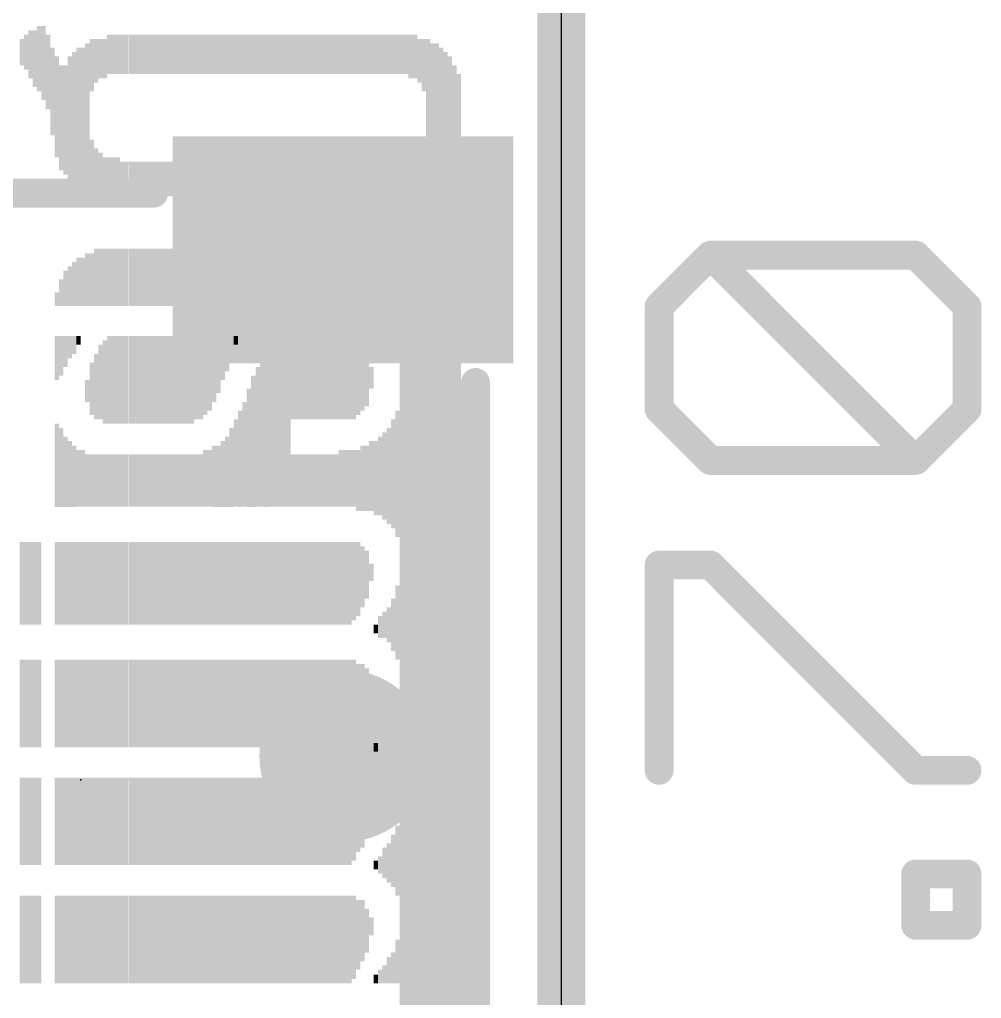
# Model space of a CAD drawing. Extents: x -0.1 to 34.1, y -8.2 to 23.
# Drawn here: x 22.54 to 27.62, y 10.28 to 15.45 of the extents above; entities that cross this region are included whole.
import ezdxf

# ---------------------------------------------------------------- set-up
doc = ezdxf.new("R2010")
doc.units = 0
for name, color, linetype in [('1', 12, 'CONTINUOUS'), ('16', 5, 'CONTINUOUS'), ('18', 110, 'CONTINUOUS'), ('20', 53, 'CONTINUOUS'), ('21', 40, 'CONTINUOUS'), ('22', 6, 'CONTINUOUS'), ('23', 40, 'CONTINUOUS'), ('47', 253, 'CONTINUOUS')]:
    doc.layers.add(name, color=color, linetype=linetype)

# ---------------------------------------------------------------- blocks, each defined once
blk = doc.blocks.new('RECT')
blk.add_solid([(-0.5, -0.5), (0.5, -0.5), (-0.5, 0.5), (0.5, 0.5)])
blk = doc.blocks.new('ROUNDV')
at = {"const_width": 0.5}
blk.add_lwpolyline([(0, -0.25, 1), (0, 0.25, 1), (0, -0.25)], format="xyb", dxfattribs=at)

msp = doc.modelspace()

# ---------------------------------------------------------------- linework, layer by layer
at = {"layer": '1', "const_width": 0.254}
msp.add_lwpolyline([(25.4, 22.86), (25.4, 0)], dxfattribs=at)
at = {"layer": '16', "const_width": 0.254}
msp.add_lwpolyline([(25.4, 22.86), (25.4, 0)], dxfattribs=at)
at = {"layer": '20'}
msp.add_line((25.4, 2.54), (25.4, 20.32), dxfattribs=at)
at = {"layer": '21', "const_width": 0.1524}
for points in [[(20.646, 14.53), (23.246, 14.53)], [(24.946, 9.33), (24.946, 13.53)]]:
    msp.add_lwpolyline(points, dxfattribs=at)
at = {"layer": '21', "const_width": 0.0762}
for points in [[(23.246, 14.4919, 1), (23.246, 14.5681)], [(24.9841, 13.53, 1), (24.9079, 13.53)]]:
    msp.add_lwpolyline(points, format="xyb", dxfattribs=at)
at = {"layer": '23'}
msp.add_point((22.86, 11.43), dxfattribs=at)
at = {"layer": '47', "const_width": 0.1524}
for points in [[(25.9163, 13.9312), (26.1875, 14.2024)], [(26.1875, 14.2024), (27.2721, 14.2024)], [(27.2721, 13.1177), (26.1875, 14.2024)], [(27.2721, 14.2024), (27.5433, 13.9312)], [(25.9163, 13.3889), (25.9163, 13.9312)], [(27.5433, 13.9312), (27.5433, 13.3889)], [(26.1875, 13.1177), (25.9163, 13.3889)], [(27.5433, 13.3889), (27.2721, 13.1177)], [(27.2721, 13.1177), (26.1875, 13.1177)], [(25.9163, 11.4805), (25.9163, 12.5652)], [(25.9163, 12.5652), (26.1875, 12.5652)], [(26.1875, 12.5652), (27.2721, 11.4805)], [(27.2721, 11.4805), (27.5433, 11.4805)], [(27.2721, 10.662), (27.2721, 10.9331)], [(27.2721, 10.9331), (27.5433, 10.9331)], [(27.5433, 10.9331), (27.5433, 10.662)], [(27.5433, 10.662), (27.2721, 10.662)]]:
    msp.add_lwpolyline(points, dxfattribs=at)
at = {"layer": '47', "const_width": 0.0762}
for points in [[(26.2144, 14.2293, 1), (26.1605, 14.1754)], [(26.1875, 14.2405, 1), (26.1875, 14.1643)], [(26.2144, 14.1754, 1), (26.1605, 14.2293)], [(27.2991, 14.2293, 1), (27.2452, 14.1754)], [(27.2721, 14.1643, 1), (27.2721, 14.2405)], [(25.9544, 13.9312, 1), (25.8782, 13.9312)], [(25.8894, 13.9581, 1), (25.9433, 13.9043)], [(27.5814, 13.9312, 1), (27.5052, 13.9312)], [(27.5164, 13.9043, 1), (27.5702, 13.9581)], [(25.9433, 13.4158, 1), (25.8894, 13.3619)], [(27.5702, 13.3619, 1), (27.5164, 13.4158)], [(25.8782, 13.3889, 1), (25.9544, 13.3889)], [(27.5052, 13.3889, 1), (27.5814, 13.3889)], [(26.1875, 13.1558, 1), (26.1875, 13.0796)], [(27.2721, 13.0796, 1), (27.2721, 13.1558)], [(26.1605, 13.0908, 1), (26.2144, 13.1446)], [(27.2452, 13.1446, 1), (27.2991, 13.0908)], [(27.2452, 13.0908, 1), (27.2991, 13.1446)], [(25.9544, 12.5652, 1), (25.8782, 12.5652)], [(25.9163, 12.6033, 1), (25.9163, 12.5271)], [(26.2144, 12.5921, 1), (26.1605, 12.5383)], [(26.1875, 12.5271, 1), (26.1875, 12.6033)], [(27.2721, 11.5186, 1), (27.2721, 11.4424)], [(27.2452, 11.4536, 1), (27.2991, 11.5075)], [(27.5433, 11.4424, 1), (27.5433, 11.5186)], [(25.8782, 11.4805, 1), (25.9544, 11.4805)], [(27.3102, 10.9331, 1), (27.234, 10.9331)], [(27.2721, 10.9712, 1), (27.2721, 10.895)], [(27.5814, 10.9331, 1), (27.5052, 10.9331)], [(27.5433, 10.895, 1), (27.5433, 10.9712)], [(27.2721, 10.7001, 1), (27.2721, 10.6239)], [(27.5433, 10.6239, 1), (27.5433, 10.7001)], [(27.234, 10.662, 1), (27.3102, 10.662)], [(27.5052, 10.662, 1), (27.5814, 10.662)]]:
    msp.add_lwpolyline(points, format="xyb", dxfattribs=at)

# ---------------------------------------------------------------- block references
at = {"layer": '1', "xscale": 1.8, "yscale": 1.2, "rotation": 180}
msp.add_blockref('RECT', (24.246, 14.23), dxfattribs=at)
at = {"layer": '18', "xscale": 0.9064, "yscale": 0.9064}
msp.add_blockref('ROUNDV', (24.257, 11.557), dxfattribs=at)
msp.add_blockref('ROUNDV', (24.257, 11.557), dxfattribs=at)
at = {"layer": '22', "rotation": 90}
for p, xscale, yscale in [((22.6407, 15.24), 0.3454, 0.0231), ((22.6638, 15.2171), 0.3912, 0.0231), ((22.5713, 15.2743), 0.1854, 0.0231), ((22.5944, 15.2629), 0.254, 0.0231), ((22.6176, 15.24), 0.2997, 0.0231), ((22.6869, 15.1702), 0.3937, 0.0231), ((23.01, 15.2629), 0.2083, 0.0231), ((23.0331, 15.2629), 0.2083, 0.0231), ((23.0562, 15.2629), 0.2083, 0.0231), ((23.0793, 15.2629), 0.2083, 0.0231), ((23.1024, 15.2629), 0.2083, 0.0231), ((23.1256, 15.2629), 0.2083, 0.0231), ((23.1487, 15.2629), 0.2083, 0.0231), ((23.1718, 15.2629), 0.2083, 0.0231), ((23.1949, 15.2629), 0.2083, 0.0231), ((23.218, 15.2629), 0.2083, 0.0231), ((23.241, 15.2629), 0.2083, 0.0229), ((23.264, 15.2629), 0.2083, 0.0231), ((23.2871, 15.2629), 0.2083, 0.0231), ((23.3102, 15.2629), 0.2083, 0.0231), ((23.3333, 15.2629), 0.2083, 0.0231), ((23.3564, 15.2629), 0.2083, 0.0231), ((23.3796, 15.2629), 0.2083, 0.0231), ((23.4027, 15.2629), 0.2083, 0.0231), ((23.4258, 15.2629), 0.2083, 0.0231), ((23.4489, 15.2629), 0.2083, 0.0231), ((23.472, 15.2629), 0.2083, 0.0231), ((23.495, 15.2629), 0.2083, 0.0229), ((23.518, 15.2629), 0.2083, 0.0231), ((23.5411, 15.2629), 0.2083, 0.0231), ((23.5642, 15.2629), 0.2083, 0.0231), ((23.5873, 15.2629), 0.2083, 0.0231), ((23.6104, 15.2629), 0.2083, 0.0231), ((23.6336, 15.2629), 0.2083, 0.0231), ((23.6567, 15.2629), 0.2083, 0.0231), ((23.6798, 15.2629), 0.2083, 0.0231), ((23.7029, 15.2629), 0.2083, 0.0231), ((23.726, 15.2629), 0.2083, 0.0231), ((23.749, 15.2629), 0.2083, 0.0229), ((23.772, 15.2629), 0.2083, 0.0231), ((23.7951, 15.2629), 0.2083, 0.0231), ((23.8182, 15.2629), 0.2083, 0.0231), ((23.8413, 15.2629), 0.2083, 0.0231), ((23.8644, 15.2629), 0.2083, 0.0231), ((23.8876, 15.2629), 0.2083, 0.0231), ((23.9107, 15.2629), 0.2083, 0.0231), ((23.9338, 15.2629), 0.2083, 0.0231), ((23.9569, 15.2629), 0.2083, 0.0231), ((23.98, 15.2629), 0.2083, 0.0231), ((24.003, 15.2629), 0.2083, 0.0229), ((24.026, 15.2629), 0.2083, 0.0231), ((24.0491, 15.2629), 0.2083, 0.0231), ((24.0722, 15.2629), 0.2083, 0.0231), ((24.0953, 15.2629), 0.2083, 0.0231), ((24.1184, 15.2629), 0.2083, 0.0231), ((24.1416, 15.2629), 0.2083, 0.0231), ((24.1647, 15.2629), 0.2083, 0.0231), ((24.1878, 15.2629), 0.2083, 0.0231), ((24.2109, 15.2629), 0.2083, 0.0231), ((24.234, 15.2629), 0.2083, 0.0231), ((24.257, 15.2629), 0.2083, 0.0229), ((24.28, 15.2629), 0.2083, 0.0231), ((24.3031, 15.2629), 0.2083, 0.0231), ((24.3262, 15.2629), 0.2083, 0.0231), ((24.3493, 15.2629), 0.2083, 0.0231), ((24.3724, 15.2629), 0.2083, 0.0231), ((24.3956, 15.2629), 0.2083, 0.0231), ((24.4187, 15.2629), 0.2083, 0.0231), ((24.4418, 15.2629), 0.2083, 0.0231), ((24.4649, 15.2629), 0.2083, 0.0231), ((24.488, 15.2629), 0.2083, 0.0231), ((24.511, 15.2629), 0.2083, 0.0229), ((24.534, 15.2629), 0.2083, 0.0231), ((24.5571, 15.2629), 0.2083, 0.0231), ((24.5802, 15.2629), 0.2083, 0.0231), ((24.6033, 15.2514), 0.2311, 0.0231), ((24.6264, 15.2514), 0.2311, 0.0231), ((22.5482, 15.2743), 0.1397, 0.0231), ((22.8947, 14.9289), 0.7849, 0.0231), ((22.9178, 15.2057), 0.2769, 0.0231), ((22.9409, 15.2286), 0.2311, 0.0231), ((22.964, 15.24), 0.2083, 0.0231), ((22.987, 15.24), 0.2083, 0.0229), ((24.6496, 15.2286), 0.2311, 0.0231), ((24.6727, 15.2057), 0.2769, 0.0231), ((24.6958, 14.9403), 0.8077, 0.0231), ((24.7189, 14.9403), 0.762, 0.0231), ((24.742, 14.9403), 0.762, 0.0231), ((22.71, 15.0673), 0.4623, 0.0231), ((22.8253, 14.9289), 0.6934, 0.0231), ((22.8484, 14.9289), 0.7391, 0.0231), ((22.8716, 14.9174), 0.762, 0.0231), ((24.765, 14.9403), 0.7163, 0.0229), ((24.788, 14.9403), 0.6706, 0.0231), ((22.733, 14.986), 0.5334, 0.0229), ((22.756, 14.9276), 0.5537, 0.0231), ((22.7791, 14.9162), 0.5766, 0.0231), ((22.8022, 14.9289), 0.6477, 0.0231), ((24.8111, 14.9403), 0.6248, 0.0231), ((24.8342, 14.9276), 0.5537, 0.0231), ((24.8573, 14.939), 0.4394, 0.0231), ((22.9178, 14.6749), 0.2769, 0.0231), ((24.6727, 14.6749), 0.2769, 0.0231), ((22.9409, 14.6406), 0.254, 0.0231), ((22.964, 14.6291), 0.2311, 0.0231), ((24.6264, 14.6291), 0.2311, 0.0231), ((24.6496, 14.6406), 0.254, 0.0231), ((22.987, 14.6164), 0.2057, 0.0229), ((23.01, 14.6164), 0.2057, 0.0231), ((23.0331, 14.6164), 0.2057, 0.0231), ((23.0562, 14.6164), 0.2057, 0.0231), ((23.0793, 14.605), 0.1829, 0.0231), ((23.1024, 14.605), 0.1829, 0.0231), ((23.1256, 14.605), 0.1829, 0.0231), ((23.1487, 14.605), 0.1829, 0.0231), ((23.1718, 14.605), 0.1829, 0.0231), ((23.1949, 14.605), 0.1829, 0.0231), ((23.218, 14.605), 0.1829, 0.0231), ((23.241, 14.605), 0.1829, 0.0229), ((23.264, 14.605), 0.1829, 0.0231), ((23.2871, 14.605), 0.1829, 0.0231), ((23.3102, 14.605), 0.1829, 0.0231), ((23.3333, 14.605), 0.1829, 0.0231), ((23.3564, 14.605), 0.1829, 0.0231), ((23.3796, 14.605), 0.1829, 0.0231), ((23.4027, 14.605), 0.1829, 0.0231), ((23.4258, 14.605), 0.1829, 0.0231), ((23.4489, 14.605), 0.1829, 0.0231), ((23.472, 14.605), 0.1829, 0.0231), ((23.495, 14.605), 0.1829, 0.0229), ((23.518, 14.605), 0.1829, 0.0231), ((23.5411, 14.605), 0.1829, 0.0231), ((23.5642, 14.605), 0.1829, 0.0231), ((23.5873, 14.605), 0.1829, 0.0231), ((23.6104, 14.605), 0.1829, 0.0231), ((23.6336, 14.605), 0.1829, 0.0231), ((23.6567, 14.605), 0.1829, 0.0231), ((23.6798, 14.605), 0.1829, 0.0231), ((23.7029, 14.605), 0.1829, 0.0231), ((23.726, 14.605), 0.1829, 0.0231), ((23.749, 14.605), 0.1829, 0.0229), ((23.772, 14.605), 0.1829, 0.0231), ((23.7951, 14.605), 0.1829, 0.0231), ((23.8182, 14.605), 0.1829, 0.0231), ((23.8413, 14.605), 0.1829, 0.0231), ((23.8644, 14.605), 0.1829, 0.0231), ((23.8876, 14.605), 0.1829, 0.0231), ((23.9107, 14.605), 0.1829, 0.0231), ((23.9338, 14.605), 0.1829, 0.0231), ((23.9569, 14.605), 0.1829, 0.0231), ((23.98, 14.605), 0.1829, 0.0231), ((24.003, 14.605), 0.1829, 0.0229), ((24.026, 14.605), 0.1829, 0.0231), ((24.0491, 14.605), 0.1829, 0.0231), ((24.0722, 14.605), 0.1829, 0.0231), ((24.0953, 14.605), 0.1829, 0.0231), ((24.1184, 14.605), 0.1829, 0.0231), ((24.1416, 14.605), 0.1829, 0.0231), ((24.1647, 14.605), 0.1829, 0.0231), ((24.1878, 14.605), 0.1829, 0.0231), ((24.2109, 14.605), 0.1829, 0.0231), ((24.234, 14.605), 0.1829, 0.0231), ((24.257, 14.605), 0.1829, 0.0229), ((24.28, 14.605), 0.1829, 0.0231), ((24.3031, 14.605), 0.1829, 0.0231), ((24.3262, 14.605), 0.1829, 0.0231), ((24.3493, 14.605), 0.1829, 0.0231), ((24.3724, 14.605), 0.1829, 0.0231), ((24.3956, 14.605), 0.1829, 0.0231), ((24.4187, 14.605), 0.1829, 0.0231), ((24.4418, 14.605), 0.1829, 0.0231), ((24.4649, 14.605), 0.1829, 0.0231), ((24.488, 14.605), 0.1829, 0.0231), ((24.511, 14.6164), 0.2057, 0.0229), ((24.534, 14.6164), 0.2057, 0.0231), ((24.5571, 14.6164), 0.2057, 0.0231), ((24.5802, 14.6164), 0.2057, 0.0231), ((24.6033, 14.6164), 0.2057, 0.0231), ((22.9409, 14.0856), 0.3023, 0.0231), ((22.964, 14.0856), 0.3023, 0.0231), ((22.987, 14.0856), 0.3023, 0.0229), ((23.01, 14.0856), 0.3023, 0.0231), ((23.0331, 14.0856), 0.3023, 0.0231), ((23.0562, 14.0856), 0.3023, 0.0231), ((23.0793, 14.0856), 0.3023, 0.0231), ((23.1024, 14.0856), 0.3023, 0.0231), ((23.1256, 14.0856), 0.3023, 0.0231), ((23.1487, 14.0856), 0.3023, 0.0231), ((23.1718, 14.0856), 0.3023, 0.0231), ((23.1949, 14.0856), 0.3023, 0.0231), ((23.218, 14.0856), 0.3023, 0.0231), ((23.241, 14.0856), 0.3023, 0.0229), ((23.264, 14.0856), 0.3023, 0.0231), ((23.2871, 14.0856), 0.3023, 0.0231), ((23.3102, 14.0856), 0.3023, 0.0231), ((23.3333, 14.0856), 0.3023, 0.0231), ((23.3564, 14.0856), 0.3023, 0.0231), ((23.3796, 14.0856), 0.3023, 0.0231), ((23.4027, 14.0856), 0.3023, 0.0231), ((23.4258, 14.0856), 0.3023, 0.0231), ((23.4489, 14.0856), 0.3023, 0.0231), ((23.472, 14.0856), 0.3023, 0.0231), ((23.495, 14.0856), 0.3023, 0.0229), ((23.518, 14.0856), 0.3023, 0.0231), ((23.5411, 14.0856), 0.3023, 0.0231), ((23.5642, 14.0856), 0.3023, 0.0231), ((23.5873, 14.0856), 0.3023, 0.0231), ((23.6104, 14.0856), 0.3023, 0.0231), ((23.6336, 14.0856), 0.3023, 0.0231), ((23.6567, 14.0856), 0.3023, 0.0231), ((23.6798, 14.0856), 0.3023, 0.0231), ((23.7029, 14.0856), 0.3023, 0.0231), ((23.726, 14.0856), 0.3023, 0.0231), ((23.749, 14.0856), 0.3023, 0.0229), ((23.772, 14.0856), 0.3023, 0.0231), ((23.7951, 14.0856), 0.3023, 0.0231), ((23.8182, 14.0856), 0.3023, 0.0231), ((23.8413, 14.0856), 0.3023, 0.0231), ((23.8644, 14.0856), 0.3023, 0.0231), ((23.8876, 14.0856), 0.3023, 0.0231), ((23.9107, 14.0856), 0.3023, 0.0231), ((23.9338, 14.0856), 0.3023, 0.0231), ((23.9569, 14.0856), 0.3023, 0.0231), ((23.98, 14.0856), 0.3023, 0.0231), ((24.003, 14.0856), 0.3023, 0.0229), ((24.026, 14.0856), 0.3023, 0.0231), ((24.0491, 14.0856), 0.3023, 0.0231), ((24.0722, 14.0856), 0.3023, 0.0231), ((24.0953, 14.0856), 0.3023, 0.0231), ((24.1184, 14.0856), 0.3023, 0.0231), ((24.1416, 14.0856), 0.3023, 0.0231), ((24.1647, 14.0856), 0.3023, 0.0231), ((24.1878, 14.0856), 0.3023, 0.0231), ((24.2109, 14.0856), 0.3023, 0.0231), ((24.234, 14.0856), 0.3023, 0.0231), ((24.257, 14.0856), 0.3023, 0.0229), ((24.28, 14.0856), 0.3023, 0.0231), ((24.3031, 14.0741), 0.3251, 0.0231), ((24.3262, 14.0741), 0.3251, 0.0231), ((24.3493, 14.0741), 0.3251, 0.0231), ((24.3724, 14.0627), 0.348, 0.0231), ((24.3956, 14.0627), 0.348, 0.0231), ((24.4187, 14.0513), 0.3708, 0.0231), ((24.4418, 14.0513), 0.3708, 0.0231), ((24.4649, 14.0399), 0.3937, 0.0231), ((24.488, 14.017), 0.4394, 0.0231), ((24.511, 14.0056), 0.4623, 0.0229), ((24.534, 13.97), 0.5334, 0.0231), ((24.5571, 11.477), 5.5194, 0.0231), ((24.5802, 11.477), 5.5194, 0.0231), ((24.6033, 11.477), 5.5194, 0.0231), ((24.6264, 11.477), 5.5194, 0.0231), ((24.6496, 11.477), 5.5194, 0.0231), ((22.8484, 14.0614), 0.254, 0.0231), ((22.8716, 14.0614), 0.254, 0.0231), ((22.8947, 14.0729), 0.2769, 0.0231), ((22.9178, 14.0729), 0.2769, 0.0231), ((24.6727, 11.4643), 5.494, 0.0231), ((24.6958, 11.4643), 5.494, 0.0231), ((24.7189, 11.4529), 5.4712, 0.0231), ((24.742, 11.4529), 5.4712, 0.0231), ((22.7791, 14.0272), 0.1854, 0.0231), ((22.8022, 14.0386), 0.2083, 0.0231), ((22.8253, 14.05), 0.2311, 0.0231), ((24.765, 11.4414), 5.4483, 0.0229), ((24.788, 11.43), 5.4254, 0.0231), ((24.8111, 11.4186), 5.4026, 0.0231), ((22.756, 14.0043), 0.1397, 0.0231), ((24.8342, 11.3957), 5.3569, 0.0231), ((22.733, 13.97), 0.0711, 0.0229), ((24.8573, 11.3614), 5.2883, 0.0231), ((22.733, 13.6589), 0.2311, 0.0229), ((22.756, 13.6703), 0.2083, 0.0231), ((22.7791, 13.6931), 0.1626, 0.0231), ((22.8022, 13.716), 0.1168, 0.0231), ((22.8253, 13.7274), 0.094, 0.0231), ((22.8484, 13.7516), 0.0457, 0.0231), ((23.01, 13.5433), 0.4623, 0.0231), ((23.0331, 13.5433), 0.4623, 0.0231), ((23.0562, 13.5433), 0.4623, 0.0231), ((23.0793, 13.5433), 0.4623, 0.0231), ((23.1024, 13.5433), 0.4623, 0.0231), ((23.1256, 13.5433), 0.4623, 0.0231), ((23.1487, 13.5433), 0.4623, 0.0231), ((23.1718, 13.5433), 0.4623, 0.0231), ((23.1949, 13.5433), 0.4623, 0.0231), ((23.218, 13.5433), 0.4623, 0.0231), ((23.241, 13.5433), 0.4623, 0.0229), ((23.264, 13.5433), 0.4623, 0.0231), ((23.2871, 13.5433), 0.4623, 0.0231), ((23.3102, 13.5433), 0.4623, 0.0231), ((23.3333, 13.5433), 0.4623, 0.0231), ((23.3564, 13.5433), 0.4623, 0.0231), ((23.3796, 13.5433), 0.4623, 0.0231), ((23.4027, 13.5433), 0.4623, 0.0231), ((23.4258, 13.5433), 0.4623, 0.0231), ((23.4489, 13.5433), 0.4623, 0.0231), ((23.472, 13.5547), 0.4394, 0.0231), ((23.495, 13.5547), 0.4394, 0.0229), ((23.518, 13.5661), 0.4166, 0.0231), ((23.5411, 13.5776), 0.3937, 0.0231), ((23.5642, 13.6004), 0.348, 0.0231), ((23.5873, 13.6246), 0.2997, 0.0231), ((23.6104, 13.6589), 0.2311, 0.0231), ((23.6336, 13.6817), 0.1854, 0.0231), ((23.6567, 13.716), 0.1168, 0.0231), ((23.6798, 13.7516), 0.0457, 0.0231), ((23.8644, 13.3236), 0.9017, 0.0231), ((23.8876, 13.3236), 0.9017, 0.0231), ((23.9107, 13.3236), 0.9017, 0.0231), ((23.9338, 13.3236), 0.9017, 0.0231), ((23.9569, 13.3236), 0.9017, 0.0231), ((23.98, 13.5547), 0.4394, 0.0231), ((24.003, 13.5547), 0.4394, 0.0229), ((24.026, 13.5547), 0.4394, 0.0231), ((24.0491, 13.5547), 0.4394, 0.0231), ((24.0722, 13.5547), 0.4394, 0.0231), ((24.0953, 13.5547), 0.4394, 0.0231), ((24.1184, 13.5547), 0.4394, 0.0231), ((24.1416, 13.5547), 0.4394, 0.0231), ((24.1647, 13.5547), 0.4394, 0.0231), ((24.1878, 13.5547), 0.4394, 0.0231), ((24.2109, 13.5547), 0.4394, 0.0231), ((24.234, 13.5547), 0.4394, 0.0231), ((24.257, 13.5547), 0.4394, 0.0229), ((22.964, 13.5319), 0.3937, 0.0231), ((22.987, 13.5319), 0.4394, 0.0229), ((23.8413, 13.3121), 0.8788, 0.0231), ((24.28, 13.5433), 0.4166, 0.0231), ((24.3031, 13.5433), 0.4166, 0.0231), ((24.3262, 13.5433), 0.3708, 0.0231), ((24.3493, 13.5547), 0.348, 0.0231), ((22.9409, 13.5077), 0.3454, 0.0231), ((23.8182, 13.2766), 0.8077, 0.0231), ((24.3724, 13.542), 0.2769, 0.0231), ((22.9178, 13.4963), 0.2769, 0.0231), ((23.7951, 13.2423), 0.7391, 0.0231), ((24.3956, 13.5547), 0.1143, 0.0231), ((23.772, 13.2194), 0.6934, 0.0231), ((22.8947, 13.4849), 0.1168, 0.0231), ((23.749, 13.1851), 0.6248, 0.0229), ((23.726, 13.1496), 0.5537, 0.0231), ((23.7029, 13.1267), 0.508, 0.0231), ((24.534, 13.0467), 0.668, 0.0231), ((22.733, 13.0924), 0.4394, 0.0229), ((23.6798, 13.1039), 0.4623, 0.0231), ((24.511, 13.0467), 0.5766, 0.0229), ((22.756, 13.081), 0.4166, 0.0231), ((22.7791, 13.0581), 0.3708, 0.0231), ((23.6336, 13.0581), 0.3708, 0.0231), ((23.6567, 13.081), 0.4166, 0.0231), ((24.4418, 13.0353), 0.4166, 0.0231), ((24.4649, 13.0353), 0.4623, 0.0231), ((24.488, 13.0353), 0.508, 0.0231), ((22.8022, 13.0467), 0.348, 0.0231), ((22.8253, 13.034), 0.3226, 0.0231), ((23.5642, 13.034), 0.3226, 0.0231), ((23.5873, 13.034), 0.3226, 0.0231), ((23.6104, 13.0467), 0.348, 0.0231), ((24.3493, 13.0226), 0.3454, 0.0231), ((24.3724, 13.0226), 0.3454, 0.0231), ((24.3956, 13.0353), 0.3708, 0.0231), ((24.4187, 13.0239), 0.3937, 0.0231), ((22.8484, 13.0226), 0.2997, 0.0231), ((22.8716, 13.0226), 0.2997, 0.0231), ((22.8947, 13.0112), 0.2769, 0.0231), ((22.9178, 13.0112), 0.2769, 0.0231), ((22.9409, 13.0112), 0.2769, 0.0231), ((22.964, 13.0112), 0.2769, 0.0231), ((22.987, 13.0112), 0.2769, 0.0229), ((23.01, 13.0112), 0.2769, 0.0231), ((23.0331, 13.0112), 0.2769, 0.0231), ((23.0562, 13.0112), 0.2769, 0.0231), ((23.0793, 13.0112), 0.2769, 0.0231), ((23.1024, 13.0112), 0.2769, 0.0231), ((23.1256, 13.0112), 0.2769, 0.0231), ((23.1487, 13.0112), 0.2769, 0.0231), ((23.1718, 13.0112), 0.2769, 0.0231), ((23.1949, 13.0112), 0.2769, 0.0231), ((23.218, 13.0112), 0.2769, 0.0231), ((23.241, 13.0112), 0.2769, 0.0229), ((23.264, 13.0112), 0.2769, 0.0231), ((23.2871, 13.0112), 0.2769, 0.0231), ((23.3102, 13.0112), 0.2769, 0.0231), ((23.3333, 13.0112), 0.2769, 0.0231), ((23.3564, 13.0112), 0.2769, 0.0231), ((23.3796, 13.0112), 0.2769, 0.0231), ((23.4027, 13.0112), 0.2769, 0.0231), ((23.4258, 13.0112), 0.2769, 0.0231), ((23.4489, 13.0112), 0.2769, 0.0231), ((23.472, 13.0112), 0.2769, 0.0231), ((23.495, 13.0112), 0.2769, 0.0229), ((23.518, 13.0226), 0.2997, 0.0231), ((23.5411, 13.0226), 0.2997, 0.0231), ((23.98, 13.0112), 0.2769, 0.0231), ((24.003, 13.0112), 0.2769, 0.0229), ((24.026, 13.0112), 0.2769, 0.0231), ((24.0491, 13.0112), 0.2769, 0.0231), ((24.0722, 13.0112), 0.2769, 0.0231), ((24.0953, 13.0112), 0.2769, 0.0231), ((24.1184, 13.0112), 0.2769, 0.0231), ((24.1416, 13.0112), 0.2769, 0.0231), ((24.1647, 13.0112), 0.2769, 0.0231), ((24.1878, 13.0112), 0.2769, 0.0231), ((24.2109, 13.0112), 0.2769, 0.0231), ((24.234, 13.0226), 0.2997, 0.0231), ((24.257, 13.0226), 0.2997, 0.0229), ((24.28, 13.0226), 0.2997, 0.0231), ((24.3031, 13.0226), 0.2997, 0.0231), ((24.3262, 13.0112), 0.3226, 0.0231), ((22.5482, 12.4689), 0.4369, 0.0231), ((22.5713, 12.4689), 0.4369, 0.0231), ((22.5944, 12.4689), 0.4369, 0.0231), ((22.6176, 12.4689), 0.4369, 0.0231), ((22.6407, 12.4689), 0.4369, 0.0231), ((22.733, 12.4689), 0.4369, 0.0229), ((22.756, 12.4689), 0.4369, 0.0231), ((22.7791, 12.4689), 0.4369, 0.0231), ((22.8022, 12.4689), 0.4369, 0.0231), ((22.8253, 12.4689), 0.4369, 0.0231), ((22.8484, 12.4689), 0.4369, 0.0231), ((22.8716, 12.4689), 0.4369, 0.0231), ((22.8947, 12.4689), 0.4369, 0.0231), ((22.9178, 12.4689), 0.4369, 0.0231), ((22.9409, 12.4689), 0.4369, 0.0231), ((22.964, 12.4689), 0.4369, 0.0231), ((22.987, 12.4689), 0.4369, 0.0229), ((23.01, 12.4689), 0.4369, 0.0231), ((23.0331, 12.4689), 0.4369, 0.0231), ((23.0562, 12.4689), 0.4369, 0.0231), ((23.0793, 12.4689), 0.4369, 0.0231), ((23.1024, 12.4689), 0.4369, 0.0231), ((23.1256, 12.4689), 0.4369, 0.0231), ((23.1487, 12.4689), 0.4369, 0.0231), ((23.1718, 12.4689), 0.4369, 0.0231), ((23.1949, 12.4689), 0.4369, 0.0231), ((23.218, 12.4689), 0.4369, 0.0231), ((23.241, 12.4689), 0.4369, 0.0229), ((23.264, 12.4689), 0.4369, 0.0231), ((23.2871, 12.4689), 0.4369, 0.0231), ((23.3102, 12.4689), 0.4369, 0.0231), ((23.3333, 12.4689), 0.4369, 0.0231), ((23.3564, 12.4689), 0.4369, 0.0231), ((23.3796, 12.4689), 0.4369, 0.0231), ((23.4027, 12.4689), 0.4369, 0.0231), ((23.4258, 12.4689), 0.4369, 0.0231), ((23.4489, 12.4689), 0.4369, 0.0231), ((23.472, 12.4689), 0.4369, 0.0231), ((23.495, 12.4689), 0.4369, 0.0229), ((23.518, 12.4689), 0.4369, 0.0231), ((23.5411, 12.4689), 0.4369, 0.0231), ((23.5642, 12.4689), 0.4369, 0.0231), ((23.5873, 12.4689), 0.4369, 0.0231), ((23.6104, 12.4689), 0.4369, 0.0231), ((23.6336, 12.4689), 0.4369, 0.0231), ((23.6567, 12.4689), 0.4369, 0.0231), ((23.6798, 12.4689), 0.4369, 0.0231), ((23.7029, 12.4689), 0.4369, 0.0231), ((23.726, 12.4689), 0.4369, 0.0231), ((23.749, 12.4689), 0.4369, 0.0229), ((23.772, 12.4689), 0.4369, 0.0231), ((23.7951, 12.4689), 0.4369, 0.0231), ((23.8182, 12.4689), 0.4369, 0.0231), ((23.8413, 12.4689), 0.4369, 0.0231), ((23.8644, 12.4689), 0.4369, 0.0231), ((23.8876, 12.4689), 0.4369, 0.0231), ((23.9107, 12.4689), 0.4369, 0.0231), ((23.9338, 12.4689), 0.4369, 0.0231), ((23.9569, 12.4689), 0.4369, 0.0231), ((23.98, 12.4689), 0.4369, 0.0231), ((24.003, 12.4689), 0.4369, 0.0229), ((24.026, 12.4689), 0.4369, 0.0231), ((24.0491, 12.4689), 0.4369, 0.0231), ((24.0722, 12.4689), 0.4369, 0.0231), ((24.0953, 12.4689), 0.4369, 0.0231), ((24.1184, 12.4689), 0.4369, 0.0231), ((24.1416, 12.4689), 0.4369, 0.0231), ((24.1647, 12.4689), 0.4369, 0.0231), ((24.1878, 12.4689), 0.4369, 0.0231), ((24.2109, 12.4689), 0.4369, 0.0231), ((24.234, 12.4689), 0.4369, 0.0231), ((24.257, 12.4689), 0.4369, 0.0229), ((24.28, 12.4689), 0.4369, 0.0231), ((24.3031, 12.4803), 0.414, 0.0231), ((24.3262, 12.4917), 0.3912, 0.0231), ((24.3493, 12.5031), 0.3226, 0.0231), ((24.3724, 12.5146), 0.254, 0.0231), ((24.3956, 12.5273), 0.0914, 0.0231), ((24.534, 12.2619), 0.3937, 0.0231), ((24.511, 12.2492), 0.2769, 0.0229), ((24.4649, 12.2492), 0.1397, 0.0231), ((24.488, 12.2492), 0.1854, 0.0231), ((24.4418, 12.2377), 0.1168, 0.0231), ((24.4187, 12.2276), 0.0457, 0.0231), ((22.5482, 11.8339), 0.4623, 0.0231), ((22.5713, 11.8339), 0.4623, 0.0231), ((22.5944, 11.8339), 0.4623, 0.0231), ((22.6176, 11.8339), 0.4623, 0.0231), ((22.6407, 11.8339), 0.4623, 0.0231), ((22.733, 11.8339), 0.4623, 0.0229), ((22.756, 11.8339), 0.4623, 0.0231), ((22.7791, 11.8339), 0.4623, 0.0231), ((22.8022, 11.8339), 0.4623, 0.0231), ((22.8253, 11.8339), 0.4623, 0.0231), ((22.8484, 11.8339), 0.4623, 0.0231), ((22.8716, 11.8339), 0.4623, 0.0231), ((22.8947, 11.8339), 0.4623, 0.0231), ((22.9178, 11.8339), 0.4623, 0.0231), ((22.9409, 11.8339), 0.4623, 0.0231), ((22.964, 11.8339), 0.4623, 0.0231), ((22.987, 11.8339), 0.4623, 0.0229), ((23.01, 11.8339), 0.4623, 0.0231), ((23.0331, 11.8339), 0.4623, 0.0231), ((23.0562, 11.8339), 0.4623, 0.0231), ((23.0793, 11.8339), 0.4623, 0.0231), ((23.1024, 11.8339), 0.4623, 0.0231), ((23.1256, 11.8339), 0.4623, 0.0231), ((23.1487, 11.8339), 0.4623, 0.0231), ((23.1718, 11.8339), 0.4623, 0.0231), ((23.1949, 11.8339), 0.4623, 0.0231), ((23.218, 11.8339), 0.4623, 0.0231), ((23.241, 11.8339), 0.4623, 0.0229), ((23.264, 11.8339), 0.4623, 0.0231), ((23.2871, 11.8339), 0.4623, 0.0231), ((23.3102, 11.8339), 0.4623, 0.0231), ((23.3333, 11.8339), 0.4623, 0.0231), ((23.3564, 11.8339), 0.4623, 0.0231), ((23.3796, 11.8339), 0.4623, 0.0231), ((23.4027, 11.8339), 0.4623, 0.0231), ((23.4258, 11.8339), 0.4623, 0.0231), ((23.4489, 11.8339), 0.4623, 0.0231), ((23.472, 11.8339), 0.4623, 0.0231), ((23.495, 11.8339), 0.4623, 0.0229), ((23.518, 11.8339), 0.4623, 0.0231), ((23.5411, 11.8339), 0.4623, 0.0231), ((23.5642, 11.8339), 0.4623, 0.0231), ((23.5873, 11.8339), 0.4623, 0.0231), ((23.6104, 11.8339), 0.4623, 0.0231), ((23.6336, 11.8339), 0.4623, 0.0231), ((23.6567, 11.8339), 0.4623, 0.0231), ((23.6798, 11.8339), 0.4623, 0.0231), ((23.7029, 11.8339), 0.4623, 0.0231), ((23.726, 11.8339), 0.4623, 0.0231), ((23.749, 11.8339), 0.4623, 0.0229), ((23.772, 11.8339), 0.4623, 0.0231), ((23.7951, 11.8339), 0.4623, 0.0231), ((23.8182, 11.8339), 0.4623, 0.0231), ((23.8413, 11.8339), 0.4623, 0.0231), ((23.8644, 11.8339), 0.4623, 0.0231), ((23.8876, 11.8339), 0.4623, 0.0231), ((23.9107, 11.8339), 0.4623, 0.0231), ((23.9338, 11.8339), 0.4623, 0.0231), ((23.9569, 11.8339), 0.4623, 0.0231), ((23.98, 11.8339), 0.4623, 0.0231), ((24.003, 11.8339), 0.4623, 0.0229), ((24.026, 11.8339), 0.4623, 0.0231), ((24.0491, 11.8339), 0.4623, 0.0231), ((24.0722, 11.8339), 0.4623, 0.0231), ((24.0953, 11.8339), 0.4623, 0.0231), ((24.1184, 11.8339), 0.4623, 0.0231), ((24.1416, 11.8339), 0.4623, 0.0231), ((24.1647, 11.8339), 0.4623, 0.0231), ((24.1878, 11.8339), 0.4623, 0.0231), ((24.2109, 11.8339), 0.4623, 0.0231), ((24.234, 11.8339), 0.4623, 0.0231), ((24.257, 11.8339), 0.4623, 0.0229), ((24.28, 11.8339), 0.4623, 0.0231), ((24.3031, 11.8453), 0.4394, 0.0231), ((24.3262, 11.8567), 0.3708, 0.0231), ((24.3493, 11.8809), 0.3226, 0.0231), ((24.3724, 11.8923), 0.254, 0.0231), ((24.3956, 11.9037), 0.094, 0.0231), ((24.534, 11.6269), 0.3683, 0.0231), ((24.511, 11.6269), 0.2769, 0.0229), ((24.4649, 11.6269), 0.1397, 0.0231), ((24.488, 11.6269), 0.1854, 0.0231), ((24.4418, 11.6027), 0.0914, 0.0231), ((24.4187, 11.6027), 0.0457, 0.0231), ((22.5482, 11.2116), 0.4623, 0.0231), ((22.5713, 11.2116), 0.4623, 0.0231), ((22.5944, 11.2116), 0.4623, 0.0231), ((22.6176, 11.2116), 0.4623, 0.0231), ((22.6407, 11.2116), 0.4623, 0.0231), ((22.733, 11.2116), 0.4623, 0.0229), ((22.756, 11.2116), 0.4623, 0.0231), ((22.7791, 11.2116), 0.4623, 0.0231), ((22.8022, 11.2116), 0.4623, 0.0231), ((22.8253, 11.2116), 0.4623, 0.0231), ((22.8484, 11.2116), 0.4623, 0.0231), ((22.8716, 11.2116), 0.4623, 0.0231), ((22.8947, 11.2116), 0.4623, 0.0231), ((22.9178, 11.2116), 0.4623, 0.0231), ((22.9409, 11.2116), 0.4623, 0.0231), ((22.964, 11.2116), 0.4623, 0.0231), ((22.987, 11.2116), 0.4623, 0.0229), ((23.01, 11.2116), 0.4623, 0.0231), ((23.0331, 11.2116), 0.4623, 0.0231), ((23.0562, 11.2116), 0.4623, 0.0231), ((23.0793, 11.2116), 0.4623, 0.0231), ((23.1024, 11.2116), 0.4623, 0.0231), ((23.1256, 11.2116), 0.4623, 0.0231), ((23.1487, 11.2116), 0.4623, 0.0231), ((23.1718, 11.2116), 0.4623, 0.0231), ((23.1949, 11.2116), 0.4623, 0.0231), ((23.218, 11.2116), 0.4623, 0.0231), ((23.241, 11.2116), 0.4623, 0.0229), ((23.264, 11.2116), 0.4623, 0.0231), ((23.2871, 11.2116), 0.4623, 0.0231), ((23.3102, 11.2116), 0.4623, 0.0231), ((23.3333, 11.2116), 0.4623, 0.0231), ((23.3564, 11.2116), 0.4623, 0.0231), ((23.3796, 11.2116), 0.4623, 0.0231), ((23.4027, 11.2116), 0.4623, 0.0231), ((23.4258, 11.2116), 0.4623, 0.0231), ((23.4489, 11.2116), 0.4623, 0.0231), ((23.472, 11.2116), 0.4623, 0.0231), ((23.495, 11.2116), 0.4623, 0.0229), ((23.518, 11.2116), 0.4623, 0.0231), ((23.5411, 11.2116), 0.4623, 0.0231), ((23.5642, 11.2116), 0.4623, 0.0231), ((23.5873, 11.2116), 0.4623, 0.0231), ((23.6104, 11.2116), 0.4623, 0.0231), ((23.6336, 11.2116), 0.4623, 0.0231), ((23.6567, 11.2116), 0.4623, 0.0231), ((23.6798, 11.2116), 0.4623, 0.0231), ((23.7029, 11.2116), 0.4623, 0.0231), ((23.726, 11.2116), 0.4623, 0.0231), ((23.749, 11.2116), 0.4623, 0.0229), ((23.772, 11.2116), 0.4623, 0.0231), ((23.7951, 11.2116), 0.4623, 0.0231), ((23.8182, 11.2116), 0.4623, 0.0231), ((23.8413, 11.2116), 0.4623, 0.0231), ((23.8644, 11.2116), 0.4623, 0.0231), ((23.8876, 11.2116), 0.4623, 0.0231), ((23.9107, 11.2116), 0.4623, 0.0231), ((23.9338, 11.2116), 0.4623, 0.0231), ((23.9569, 11.2116), 0.4623, 0.0231), ((23.98, 11.2116), 0.4623, 0.0231), ((24.003, 11.2116), 0.4623, 0.0229), ((24.026, 11.2116), 0.4623, 0.0231), ((24.0491, 11.2116), 0.4623, 0.0231), ((24.0722, 11.2116), 0.4623, 0.0231), ((24.0953, 11.2116), 0.4623, 0.0231), ((24.1184, 11.2116), 0.4623, 0.0231), ((24.1416, 11.2116), 0.4623, 0.0231), ((24.1647, 11.2116), 0.4623, 0.0231), ((24.1878, 11.2116), 0.4623, 0.0231), ((24.2109, 11.2116), 0.4623, 0.0231), ((24.234, 11.2116), 0.4623, 0.0231), ((24.257, 11.2116), 0.4623, 0.0229), ((24.28, 11.2116), 0.4623, 0.0231), ((24.3031, 11.223), 0.4394, 0.0231), ((24.3262, 11.2332), 0.3683, 0.0231), ((24.3493, 11.2446), 0.3454, 0.0231), ((24.3724, 11.256), 0.2311, 0.0231), ((24.3956, 11.2573), 0.0914, 0.0231), ((24.534, 11.0033), 0.3708, 0.0231), ((24.511, 11.002), 0.2769, 0.0229), ((24.4649, 10.9906), 0.1626, 0.0231), ((24.488, 10.9906), 0.2083, 0.0231), ((24.4418, 10.9804), 0.0914, 0.0231), ((24.4187, 10.9804), 0.0457, 0.0231), ((22.5482, 10.5867), 0.4623, 0.0231), ((22.5713, 10.5867), 0.4623, 0.0231), ((22.5944, 10.5867), 0.4623, 0.0231), ((22.6176, 10.5867), 0.4623, 0.0231), ((22.6407, 10.5867), 0.4623, 0.0231), ((22.733, 10.5867), 0.4623, 0.0229), ((22.756, 10.5867), 0.4623, 0.0231), ((22.7791, 10.5867), 0.4623, 0.0231), ((22.8022, 10.5867), 0.4623, 0.0231), ((22.8253, 10.5867), 0.4623, 0.0231), ((22.8484, 10.5867), 0.4623, 0.0231), ((22.8716, 10.5867), 0.4623, 0.0231), ((22.8947, 10.5867), 0.4623, 0.0231), ((22.9178, 10.5867), 0.4623, 0.0231), ((22.9409, 10.5867), 0.4623, 0.0231), ((22.964, 10.5867), 0.4623, 0.0231), ((22.987, 10.5867), 0.4623, 0.0229), ((23.01, 10.5867), 0.4623, 0.0231), ((23.0331, 10.5867), 0.4623, 0.0231), ((23.0562, 10.5867), 0.4623, 0.0231), ((23.0793, 10.5867), 0.4623, 0.0231), ((23.1024, 10.5867), 0.4623, 0.0231), ((23.1256, 10.5867), 0.4623, 0.0231), ((23.1487, 10.5867), 0.4623, 0.0231), ((23.1718, 10.5867), 0.4623, 0.0231), ((23.1949, 10.5867), 0.4623, 0.0231), ((23.218, 10.5867), 0.4623, 0.0231), ((23.241, 10.5867), 0.4623, 0.0229), ((23.264, 10.5867), 0.4623, 0.0231), ((23.2871, 10.5867), 0.4623, 0.0231), ((23.3102, 10.5867), 0.4623, 0.0231), ((23.3333, 10.5867), 0.4623, 0.0231), ((23.3564, 10.5867), 0.4623, 0.0231), ((23.3796, 10.5867), 0.4623, 0.0231), ((23.4027, 10.5867), 0.4623, 0.0231), ((23.4258, 10.5867), 0.4623, 0.0231), ((23.4489, 10.5867), 0.4623, 0.0231), ((23.472, 10.5867), 0.4623, 0.0231), ((23.495, 10.5867), 0.4623, 0.0229), ((23.518, 10.5867), 0.4623, 0.0231), ((23.5411, 10.5867), 0.4623, 0.0231), ((23.5642, 10.5867), 0.4623, 0.0231), ((23.5873, 10.5867), 0.4623, 0.0231), ((23.6104, 10.5867), 0.4623, 0.0231), ((23.6336, 10.5867), 0.4623, 0.0231), ((23.6567, 10.5867), 0.4623, 0.0231), ((23.6798, 10.5867), 0.4623, 0.0231), ((23.7029, 10.5867), 0.4623, 0.0231), ((23.726, 10.5867), 0.4623, 0.0231), ((23.749, 10.5867), 0.4623, 0.0229), ((23.772, 10.5867), 0.4623, 0.0231), ((23.7951, 10.5867), 0.4623, 0.0231), ((23.8182, 10.5867), 0.4623, 0.0231), ((23.8413, 10.5867), 0.4623, 0.0231), ((23.8644, 10.5867), 0.4623, 0.0231), ((23.8876, 10.5867), 0.4623, 0.0231), ((23.9107, 10.5867), 0.4623, 0.0231), ((23.9338, 10.5867), 0.4623, 0.0231), ((23.9569, 10.5867), 0.4623, 0.0231), ((23.98, 10.5867), 0.4623, 0.0231), ((24.003, 10.5867), 0.4623, 0.0229), ((24.026, 10.5867), 0.4623, 0.0231), ((24.0491, 10.5867), 0.4623, 0.0231), ((24.0722, 10.5867), 0.4623, 0.0231), ((24.0953, 10.5867), 0.4623, 0.0231), ((24.1184, 10.5867), 0.4623, 0.0231), ((24.1416, 10.5867), 0.4623, 0.0231), ((24.1647, 10.5867), 0.4623, 0.0231), ((24.1878, 10.5867), 0.4623, 0.0231), ((24.2109, 10.5867), 0.4623, 0.0231), ((24.234, 10.5867), 0.4623, 0.0231), ((24.257, 10.5867), 0.4623, 0.0229), ((24.28, 10.5867), 0.4623, 0.0231), ((24.3031, 10.5982), 0.4394, 0.0231), ((24.3262, 10.6109), 0.3683, 0.0231), ((24.3493, 10.6337), 0.3226, 0.0231), ((24.3724, 10.6337), 0.2311, 0.0231), ((24.3956, 10.6566), 0.094, 0.0231), ((24.534, 10.4711), 0.2311, 0.0231), ((24.511, 10.4369), 0.1626, 0.0229), ((24.4649, 10.4026), 0.094, 0.0231), ((24.488, 10.4254), 0.1397, 0.0231), ((24.4187, 10.3784), 0.0457, 0.0231), ((24.4418, 10.3911), 0.0711, 0.0231)]:
    msp.add_blockref('RECT', p, dxfattribs=dict(at, xscale=xscale, yscale=yscale))

doc.saveas('drawing.dxf')
